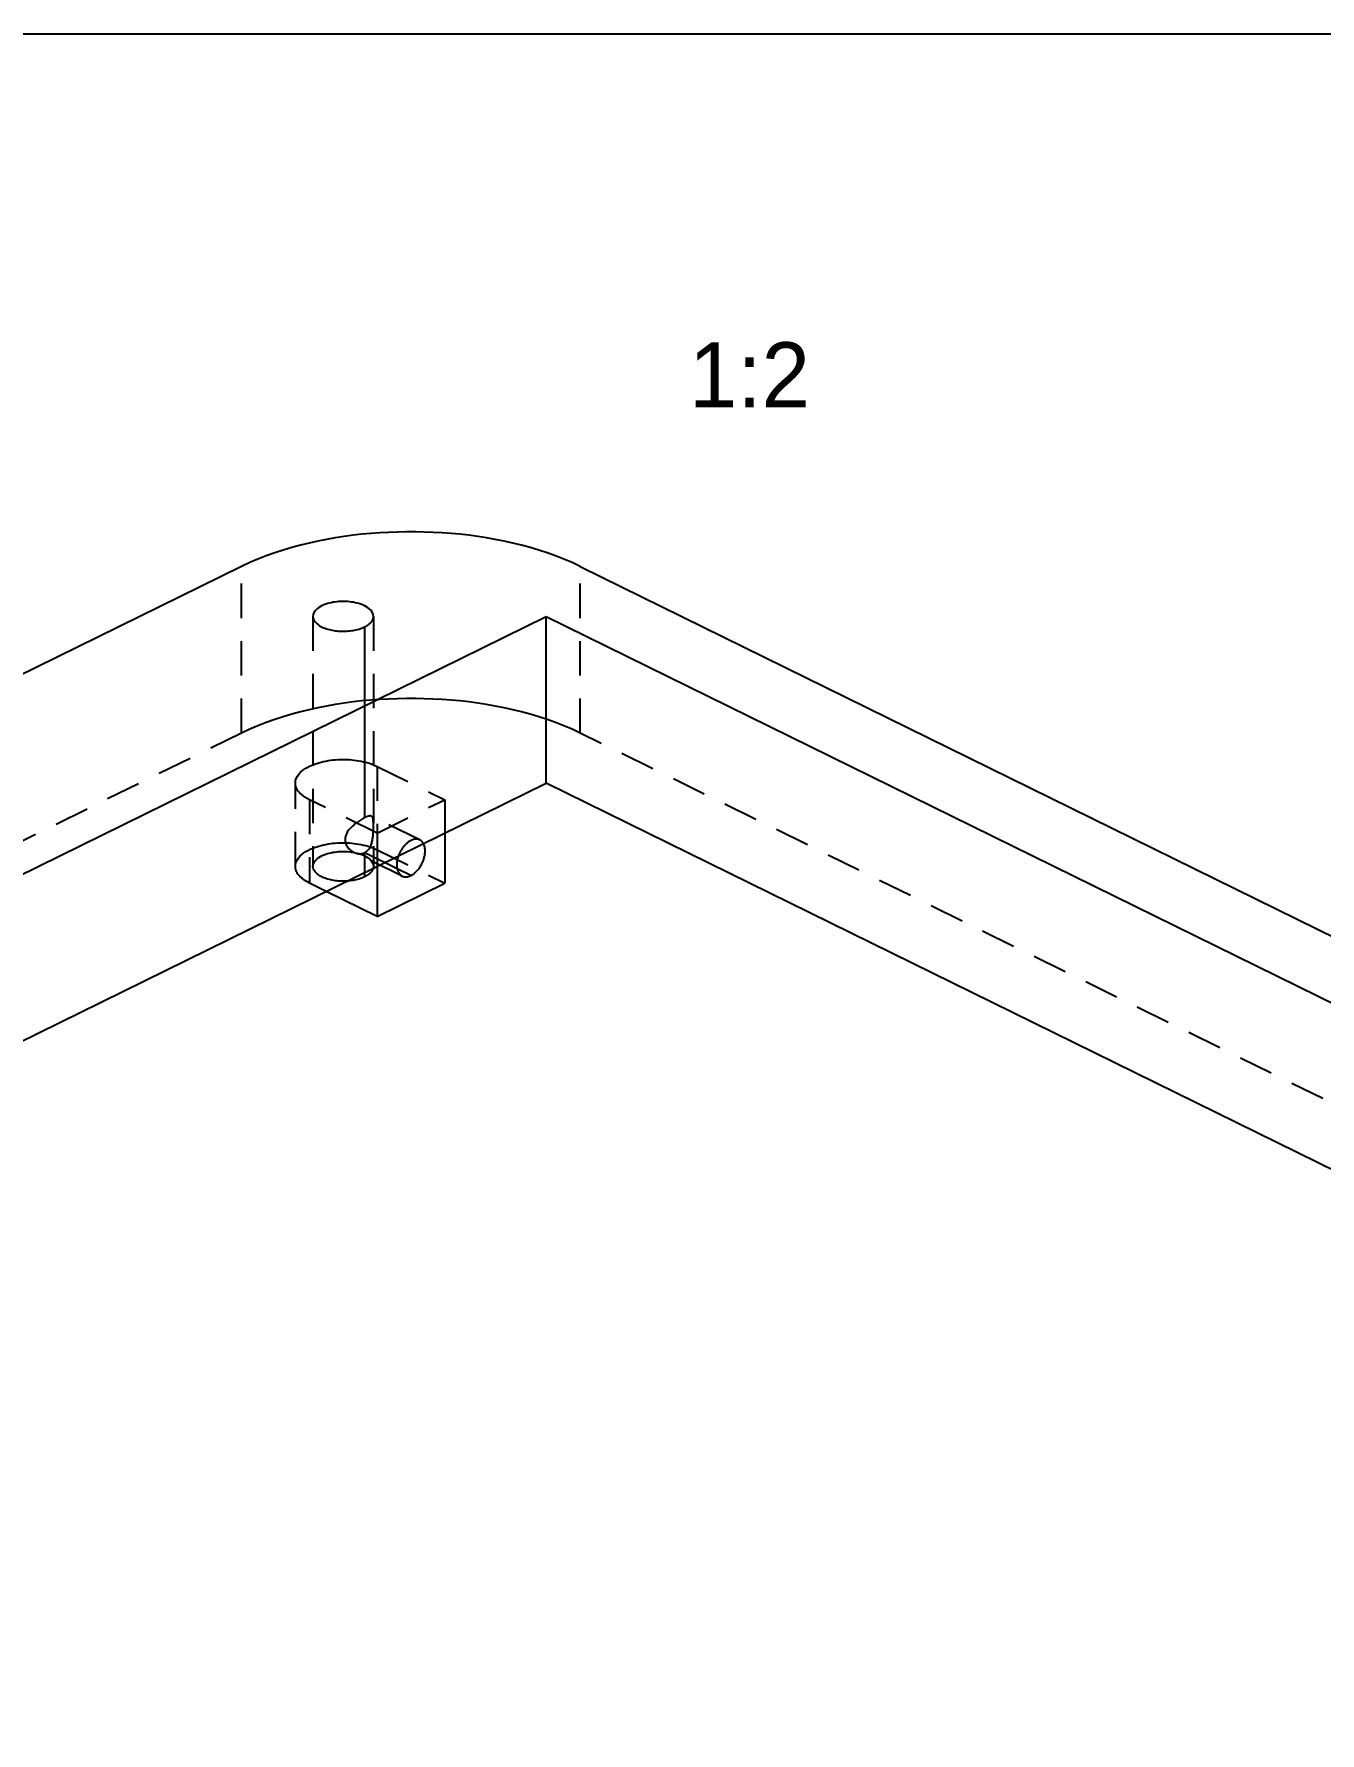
# Model space of a CAD drawing. Extents: x 8 to 586, y 8 to 412.
# Drawn here: x 443.6 to 510.8, y 323.3 to 412 of the extents above; entities that cross this region are included whole.
import ezdxf
from ezdxf.enums import TextEntityAlignment as Align

# ---------------------------------------------------------------- set-up
doc = ezdxf.new("R2010")
doc.units = 0
doc.linetypes.add('DASHED', pattern=[3, 1.8, -1.2])
for name, color, linetype in [('FRAME', 250, 'CONTINUOUS'), ('HIDDEN', 8, 'DASHED'), ('LABEL', 7, 'CONTINUOUS'), ('VISIBLE', 7, 'CONTINUOUS')]:
    doc.layers.add(name, color=color, linetype=linetype)

msp = doc.modelspace()

# ---------------------------------------------------------------- linework, layer by layer
at = {"layer": 'FRAME'}
msp.add_line((8, 412), (586, 412), dxfattribs=at)
at = {"layer": 'HIDDEN'}
for p, q in [((454.4835, 375.4946), (454.4835, 384.1984)), ((472.1612, 375.4946), (472.1612, 384.1984)), ((458.2068, 381.5873), (458.2068, 368.5314)), ((461.3668, 381.5873), (461.3668, 368.5314)), ((460.904, 381.0372), (460.904, 380.7817)), ((460.904, 380.7817), (460.904, 380.5261)), ((460.904, 380.5261), (460.904, 380.2706)), ((460.904, 380.2706), (460.904, 380.015)), ((460.904, 380.015), (460.904, 379.7595)), ((460.904, 379.7595), (460.904, 379.504)), ((460.904, 379.504), (460.904, 379.2484)), ((460.904, 379.2484), (460.904, 378.9929)), ((460.904, 378.9929), (460.904, 378.7374)), ((460.904, 378.7374), (460.904, 378.4818)), ((460.904, 378.4818), (460.904, 378.2263)), ((460.904, 378.2263), (460.904, 377.9707)), ((460.2981, 377.1143), (459.8357, 377.0529)), ((460.7615, 377.1667), (460.2981, 377.1143)), ((461.2259, 377.21), (460.7615, 377.1667)), ((460.904, 377.9707), (460.904, 377.7152)), ((460.904, 377.7152), (460.904, 377.4597)), ((460.904, 377.4597), (460.904, 377.2041)), ((460.904, 377.2041), (460.904, 376.9486)), ((461.691, 377.2446), (461.2259, 377.21)), ((462.1567, 377.2704), (461.691, 377.2446)), ((462.6228, 377.2875), (462.1567, 377.2704)), ((463.0891, 377.2961), (462.6228, 377.2875)), ((463.5555, 377.2961), (463.0891, 377.2961)), ((464.0219, 377.2875), (463.5555, 377.2961)), ((464.4879, 377.2704), (464.0219, 377.2875)), ((464.9536, 377.2446), (464.4879, 377.2704)), ((465.4188, 377.21), (464.9536, 377.2446)), ((465.8831, 377.1667), (465.4188, 377.21)), ((466.3466, 377.1143), (465.8831, 377.1667)), ((466.809, 377.0529), (466.3466, 377.1143)), ((456.6514, 376.3475), (456.208, 376.2031)), ((457.0986, 376.4801), (456.6514, 376.3475)), ((457.549, 376.6014), (457.0986, 376.4801)), ((458.0021, 376.7119), (457.549, 376.6014)), ((458.4576, 376.812), (458.0021, 376.7119)), ((458.9152, 376.902), (458.4576, 376.812)), ((459.3747, 376.9822), (458.9152, 376.902)), ((459.8357, 377.0529), (459.3747, 376.9822)), ((460.904, 376.9486), (460.904, 376.6931)), ((460.904, 376.6931), (460.904, 376.4375)), ((460.904, 376.4375), (460.904, 376.182)), ((467.27, 376.9822), (466.809, 377.0529)), ((467.7294, 376.902), (467.27, 376.9822)), ((468.1871, 376.812), (467.7294, 376.902)), ((468.6426, 376.7119), (468.1871, 376.812)), ((469.0957, 376.6014), (468.6426, 376.7119)), ((469.5461, 376.4801), (469.0957, 376.6014)), ((469.9932, 376.3475), (469.5461, 376.4801)), ((470.4367, 376.2031), (469.9932, 376.3475)), ((454.4835, 375.4946), (383.7728, 340.679)), ((454.9056, 375.6929), (454.4835, 375.4946)), ((455.3343, 375.8765), (454.9056, 375.6929)), ((455.7687, 376.0464), (455.3343, 375.8765)), ((456.208, 376.2031), (455.7687, 376.0464)), ((460.904, 376.182), (460.904, 375.9264)), ((460.904, 375.9264), (460.904, 375.6709)), ((460.904, 375.6709), (460.904, 375.4154)), ((460.904, 375.4154), (460.904, 375.1598)), ((470.876, 376.0464), (470.4367, 376.2031)), ((471.3103, 375.8765), (470.876, 376.0464)), ((471.7391, 375.6929), (471.3103, 375.8765)), ((472.1612, 375.4946), (471.7391, 375.6929)), ((578.2272, 323.2713), (472.1612, 375.4946)), ((460.904, 375.1598), (460.904, 374.9043)), ((460.904, 374.9043), (460.904, 374.6488)), ((460.904, 374.6488), (460.904, 374.3932)), ((457.6374, 373.512), (457.7358, 373.5872)), ((457.7358, 373.5872), (457.8394, 373.6553)), ((457.8394, 373.6553), (457.947, 373.7168)), ((457.947, 373.7168), (458.0578, 373.7724)), ((458.0578, 373.7724), (458.1711, 373.8227)), ((458.1711, 373.8227), (458.2865, 373.868)), ((458.2865, 373.868), (458.4036, 373.9087)), ((458.4036, 373.9087), (458.522, 373.9452)), ((458.522, 373.9452), (458.6417, 373.9776)), ((458.6417, 373.9776), (458.7623, 374.0062)), ((458.7623, 374.0062), (458.8837, 374.0312)), ((458.8837, 374.0312), (459.0058, 374.0527)), ((459.0058, 374.0527), (459.1284, 374.0709)), ((459.1284, 374.0709), (459.2515, 374.0858)), ((459.2515, 374.0858), (459.3749, 374.0975)), ((459.3749, 374.0975), (459.4985, 374.1061)), ((459.4985, 374.1061), (459.6224, 374.1116)), ((459.6224, 374.1116), (459.7463, 374.1141)), ((459.7463, 374.1141), (459.8703, 374.1136)), ((459.8703, 374.1136), (459.9942, 374.1101)), ((459.9942, 374.1101), (460.118, 374.1035)), ((460.118, 374.1035), (460.2416, 374.0938)), ((460.2416, 374.0938), (460.3649, 374.0809)), ((460.3649, 374.0809), (460.4878, 374.0649)), ((460.4878, 374.0649), (460.6102, 374.0456)), ((460.6102, 374.0456), (460.7321, 374.0229)), ((460.7321, 374.0229), (460.8533, 373.9967)), ((460.8533, 373.9967), (460.9735, 373.9668)), ((460.904, 374.3932), (460.904, 374.1377)), ((460.904, 374.1377), (460.904, 373.8821)), ((460.904, 373.8821), (460.904, 373.6266)), ((460.904, 373.6266), (460.904, 373.3711)), ((460.9735, 373.9668), (461.0928, 373.933)), ((461.0928, 373.933), (461.2108, 373.8951)), ((461.2108, 373.8951), (461.3274, 373.8528)), ((461.3274, 373.8528), (461.4421, 373.8058)), ((461.4421, 373.8058), (461.5546, 373.7538)), ((461.5546, 373.7538), (465.0901, 372.013)), ((461.5546, 373.7538), (461.5546, 369.4018)), ((457.2868, 372.8834), (457.2993, 373.0065)), ((457.2876, 372.8527), (457.2868, 372.8834)), ((457.2868, 368.5314), (457.2868, 372.8834)), ((457.2899, 372.8221), (457.2876, 372.8527)), ((457.2937, 372.7917), (457.2899, 372.8221)), ((457.2991, 372.7615), (457.2937, 372.7917)), ((457.3059, 372.7316), (457.2991, 372.7615)), ((457.2993, 373.0065), (457.3354, 373.1249)), ((457.3141, 372.702), (457.3059, 372.7316)), ((457.3236, 372.6728), (457.3141, 372.702)), ((457.3345, 372.6441), (457.3236, 372.6728)), ((457.3354, 373.1249), (457.3912, 373.2355)), ((457.3912, 373.2355), (457.4625, 373.3368)), ((457.4625, 373.3368), (457.5455, 373.4287)), ((457.5455, 373.4287), (457.6374, 373.512)), ((460.904, 373.3711), (460.904, 373.1155)), ((460.904, 373.1155), (460.904, 372.86)), ((460.904, 372.86), (460.904, 372.6045)), ((457.3465, 372.6159), (457.3345, 372.6441)), ((457.3597, 372.5882), (457.3465, 372.6159)), ((457.374, 372.5611), (457.3597, 372.5882)), ((457.3893, 372.5345), (457.374, 372.5611)), ((457.4056, 372.5085), (457.3893, 372.5345)), ((457.4227, 372.483), (457.4056, 372.5085)), ((457.4407, 372.4582), (457.4227, 372.483)), ((457.4595, 372.4339), (457.4407, 372.4582)), ((457.4789, 372.4102), (457.4595, 372.4339)), ((457.4991, 372.387), (457.4789, 372.4102)), ((457.5198, 372.3644), (457.4991, 372.387)), ((457.5412, 372.3424), (457.5198, 372.3644)), ((457.5631, 372.3209), (457.5412, 372.3424)), ((457.5855, 372.2999), (457.5631, 372.3209)), ((457.6084, 372.2795), (457.5855, 372.2999)), ((457.6317, 372.2595), (457.6084, 372.2795)), ((457.6554, 372.2401), (457.6317, 372.2595)), ((457.6795, 372.2211), (457.6554, 372.2401)), ((457.704, 372.2026), (457.6795, 372.2211)), ((457.7288, 372.1845), (457.704, 372.2026)), ((457.7539, 372.1669), (457.7288, 372.1845)), ((457.7793, 372.1498), (457.7539, 372.1669)), ((457.805, 372.133), (457.7793, 372.1498)), ((457.831, 372.1167), (457.805, 372.133)), ((457.8572, 372.1007), (457.831, 372.1167)), ((457.8837, 372.0852), (457.8572, 372.1007)), ((457.9104, 372.07), (457.8837, 372.0852)), ((457.9372, 372.0552), (457.9104, 372.07)), ((457.9643, 372.0408), (457.9372, 372.0552)), ((457.9916, 372.0267), (457.9643, 372.0408)), ((458.019, 372.013), (457.9916, 372.0267)), ((461.5546, 370.2722), (458.019, 372.013)), ((458.019, 372.013), (458.019, 367.6611)), ((460.904, 372.6045), (460.904, 372.3489)), ((460.904, 372.3489), (460.904, 372.0934)), ((460.904, 372.0934), (460.904, 371.8379)), ((460.904, 371.8379), (460.904, 371.5823)), ((461.5546, 370.2722), (465.0901, 372.013)), ((465.0901, 372.013), (465.0901, 370.2722)), ((460.6327, 370.9134), (460.5807, 370.8782)), ((460.6855, 370.9475), (460.6327, 370.9134)), ((460.7389, 370.9805), (460.6855, 370.9475)), ((460.7931, 371.0123), (460.7389, 370.9805)), ((460.8481, 371.0426), (460.7931, 371.0123)), ((460.904, 371.0712), (460.8481, 371.0426)), ((460.904, 371.5823), (460.904, 371.3268)), ((460.904, 371.3268), (460.904, 371.0712)), ((460.9128, 371.0755), (460.904, 371.0712)), ((460.9216, 371.0798), (460.9128, 371.0755)), ((460.9305, 371.084), (460.9216, 371.0798)), ((460.9393, 371.0881), (460.9305, 371.084)), ((460.9482, 371.0922), (460.9393, 371.0881)), ((460.9571, 371.0962), (460.9482, 371.0922)), ((460.9661, 371.1002), (460.9571, 371.0962)), ((460.975, 371.1041), (460.9661, 371.1002)), ((460.984, 371.1079), (460.975, 371.1041)), ((460.9931, 371.1117), (460.984, 371.1079)), ((461.0021, 371.1154), (460.9931, 371.1117)), ((461.0112, 371.119), (461.0021, 371.1154)), ((461.0203, 371.1226), (461.0112, 371.119)), ((461.0295, 371.126), (461.0203, 371.1226)), ((461.0387, 371.1294), (461.0295, 371.126)), ((461.0479, 371.1326), (461.0387, 371.1294)), ((461.0572, 371.1358), (461.0479, 371.1326)), ((461.0665, 371.1388), (461.0572, 371.1358)), ((461.0758, 371.1418), (461.0665, 371.1388)), ((461.0852, 371.1446), (461.0758, 371.1418)), ((461.0946, 371.1473), (461.0852, 371.1446)), ((461.104, 371.1498), (461.0946, 371.1473)), ((461.1135, 371.1521), (461.104, 371.1498)), ((461.123, 371.1543), (461.1135, 371.1521)), ((461.1326, 371.1563), (461.123, 371.1543)), ((461.1422, 371.1581), (461.1326, 371.1563)), ((461.1519, 371.1597), (461.1422, 371.1581)), ((461.1616, 371.1611), (461.1519, 371.1597)), ((461.1713, 371.1621), (461.1616, 371.1611)), ((461.1811, 371.1629), (461.1713, 371.1621)), ((461.1908, 371.1633), (461.1811, 371.1629)), ((461.2006, 371.1633), (461.1908, 371.1633)), ((461.2104, 371.1629), (461.2006, 371.1633)), ((461.2201, 371.1621), (461.2104, 371.1629)), ((461.2298, 371.1607), (461.2201, 371.1621)), ((461.2394, 371.1588), (461.2298, 371.1607)), ((461.2488, 371.1562), (461.2394, 371.1588)), ((461.2581, 371.1529), (461.2488, 371.1562)), ((461.267, 371.149), (461.2581, 371.1529)), ((461.3078, 371.1153), (461.267, 371.149)), ((463.7861, 369.9087), (461.267, 371.149)), ((461.3327, 371.0683), (461.3078, 371.1153)), ((461.3465, 371.0168), (461.3327, 371.0683)), ((461.3542, 370.964), (461.3465, 371.0168)), ((461.3587, 370.9108), (461.3542, 370.964)), ((461.3613, 370.8575), (461.3587, 370.9108)), ((459.8861, 370.0219), (459.8799, 369.9594)), ((459.8986, 370.0834), (459.8861, 370.0219)), ((459.9168, 370.1435), (459.8986, 370.0834)), ((459.94, 370.2018), (459.9168, 370.1435)), ((459.9677, 370.2582), (459.94, 370.2018)), ((459.9991, 370.3126), (459.9677, 370.2582)), ((460.0337, 370.365), (459.9991, 370.3126)), ((460.0709, 370.4156), (460.0337, 370.365)), ((460.1104, 370.4644), (460.0709, 370.4156)), ((460.1519, 370.5116), (460.1104, 370.4644)), ((460.195, 370.5573), (460.1519, 370.5116)), ((460.2396, 370.6015), (460.195, 370.5573)), ((460.2854, 370.6445), (460.2396, 370.6015)), ((460.3324, 370.6862), (460.2854, 370.6445)), ((460.3803, 370.7268), (460.3324, 370.6862)), ((460.4292, 370.7662), (460.3803, 370.7268)), ((460.4789, 370.8046), (460.4292, 370.7662)), ((460.5295, 370.8419), (460.4789, 370.8046)), ((460.5807, 370.8782), (460.5295, 370.8419)), ((461.3216, 369.9521), (461.3299, 370.0048)), ((461.3299, 370.0048), (461.3369, 370.0577)), ((461.3369, 370.0577), (461.3428, 370.1108)), ((461.3428, 370.1108), (461.3477, 370.1639)), ((461.3477, 370.1639), (461.3518, 370.2172)), ((461.3518, 370.2172), (461.3551, 370.2704)), ((461.3551, 370.2704), (461.3578, 370.3238)), ((461.3578, 370.3238), (461.3598, 370.3771)), ((461.3598, 370.3771), (461.3614, 370.4305)), ((461.3628, 370.8041), (461.3613, 370.8575)), ((461.3614, 370.4305), (461.3626, 370.4838)), ((461.3626, 370.4838), (461.3634, 370.5372)), ((461.3637, 370.7507), (461.3628, 370.8041)), ((461.3634, 370.5372), (461.3639, 370.5906)), ((461.364, 370.6974), (461.3637, 370.7507)), ((461.3639, 370.5906), (461.3641, 370.644)), ((461.3641, 370.644), (461.364, 370.6974)), ((461.5546, 370.2722), (461.5546, 368.5314)), ((457.5455, 369.0768), (457.6374, 369.16)), ((457.6374, 369.16), (457.7358, 369.2353)), ((457.7358, 369.2353), (457.8394, 369.3033)), ((457.8394, 369.3033), (457.947, 369.3649)), ((457.947, 369.3649), (458.0578, 369.4205)), ((458.0578, 369.4205), (458.1711, 369.4708)), ((458.1711, 369.4708), (458.2865, 369.5161)), ((458.2865, 369.5161), (458.4036, 369.5568)), ((458.4036, 369.5568), (458.522, 369.5932)), ((458.522, 369.5932), (458.6417, 369.6256)), ((458.6417, 369.6256), (458.7623, 369.6543)), ((458.6926, 369.0927), (458.7822, 369.1319)), ((458.7623, 369.6543), (458.8837, 369.6792)), ((458.7822, 369.1319), (458.8736, 369.1663)), ((458.8736, 369.1663), (458.9666, 369.1964)), ((458.8837, 369.6792), (459.0058, 369.7008)), ((458.9666, 369.1964), (459.0608, 369.2224)), ((459.0058, 369.7008), (459.1284, 369.7189)), ((459.0608, 369.2224), (459.156, 369.2447)), ((459.1284, 369.7189), (459.2515, 369.7338)), ((459.156, 369.2447), (459.2519, 369.2634)), ((459.2515, 369.7338), (459.3749, 369.7455)), ((459.2519, 369.2634), (459.3484, 369.2788)), ((459.3484, 369.2788), (459.4454, 369.291)), ((459.3749, 369.7455), (459.4985, 369.7542)), ((459.4454, 369.291), (459.5427, 369.3)), ((459.4985, 369.7542), (459.6224, 369.7597)), ((459.5427, 369.3), (459.6402, 369.306)), ((459.6224, 369.7597), (459.7463, 369.7622)), ((459.6402, 369.306), (459.7379, 369.309)), ((459.7379, 369.309), (459.8357, 369.309)), ((459.7463, 369.7622), (459.8703, 369.7617)), ((459.8357, 369.309), (459.9334, 369.306)), ((459.8703, 369.7617), (459.9942, 369.7581)), ((459.8799, 369.9594), (459.8802, 369.8966)), ((459.8802, 369.8966), (459.887, 369.8342)), ((459.887, 369.8342), (459.9003, 369.7728)), ((459.9003, 369.7728), (459.9196, 369.7131)), ((459.9196, 369.7131), (459.9444, 369.6554)), ((459.9334, 369.306), (460.0309, 369.3)), ((459.9444, 369.6554), (459.974, 369.6)), ((459.974, 369.6), (460.0082, 369.5473)), ((459.9942, 369.7581), (460.118, 369.7515)), ((460.0082, 369.5473), (460.0462, 369.4974)), ((460.0309, 369.3), (460.1282, 369.291)), ((460.0462, 369.4974), (460.0879, 369.4504)), ((460.0879, 369.4504), (460.1328, 369.4064)), ((460.118, 369.7515), (460.2416, 369.7418)), ((460.1282, 369.291), (460.2252, 369.2788)), ((460.1328, 369.4064), (460.1806, 369.3657)), ((460.1806, 369.3657), (460.2311, 369.3284)), ((460.2252, 369.2788), (460.3217, 369.2634)), ((460.2311, 369.3284), (460.2841, 369.2948)), ((460.2416, 369.7418), (460.3649, 369.729)), ((460.2841, 369.2948), (460.3394, 369.265)), ((460.3217, 369.2634), (460.4176, 369.2447)), ((460.3394, 369.265), (460.3529, 369.2585)), ((462.8585, 368.0246), (460.3394, 369.265)), ((460.3529, 369.2585), (460.3666, 369.2522)), ((460.3649, 369.729), (460.4878, 369.713)), ((460.3666, 369.2522), (460.3803, 369.2462)), ((460.3803, 369.2462), (460.3942, 369.2404)), ((460.3942, 369.2404), (460.4082, 369.2349)), ((460.4082, 369.2349), (460.4222, 369.2297)), ((460.4176, 369.2447), (460.5128, 369.2224)), ((460.4222, 369.2297), (460.4364, 369.2247)), ((460.4364, 369.2247), (460.4507, 369.22)), ((460.4507, 369.22), (460.465, 369.2156)), ((460.465, 369.2156), (460.4794, 369.2115)), ((460.4794, 369.2115), (460.494, 369.2077)), ((460.4878, 369.713), (460.6102, 369.6937)), ((460.494, 369.2077), (460.5086, 369.2041)), ((460.5086, 369.2041), (460.5232, 369.2009)), ((460.5128, 369.2224), (460.607, 369.1964)), ((460.5232, 369.2009), (460.538, 369.198)), ((460.538, 369.198), (460.5528, 369.1954)), ((460.5528, 369.1954), (460.5676, 369.1932)), ((460.5676, 369.1932), (460.5825, 369.1913)), ((460.5825, 369.1913), (460.5974, 369.1897)), ((460.5974, 369.1897), (460.6124, 369.1885)), ((460.607, 369.1964), (460.7, 369.1663)), ((460.6102, 369.6937), (460.7321, 369.671)), ((460.6124, 369.1885), (460.6274, 369.1876)), ((460.6274, 369.1876), (460.6424, 369.187)), ((460.6424, 369.187), (460.6574, 369.1869)), ((460.6574, 369.1869), (460.6724, 369.1871)), ((460.6724, 369.1871), (460.6874, 369.1877)), ((460.6874, 369.1877), (460.7024, 369.1887)), ((460.7, 369.1663), (460.7914, 369.1319)), ((460.7024, 369.1887), (460.7173, 369.19)), ((460.7173, 369.19), (460.7323, 369.1918)), ((460.7321, 369.671), (460.8533, 369.6447)), ((460.7323, 369.1918), (460.7471, 369.1939)), ((460.7471, 369.1939), (460.7619, 369.1964)), ((460.7619, 369.1964), (460.7766, 369.1993)), ((460.7766, 369.1993), (460.7913, 369.2027)), ((460.7913, 369.2027), (460.8058, 369.2064)), ((460.7914, 369.1319), (460.8809, 369.0927)), ((460.8058, 369.2064), (460.8203, 369.2105)), ((460.8203, 369.2105), (460.8346, 369.215)), ((460.8346, 369.215), (460.8488, 369.2199)), ((460.8488, 369.2199), (460.8628, 369.2252)), ((460.8533, 369.6447), (460.9735, 369.6148)), ((460.8628, 369.2252), (460.8767, 369.2309)), ((460.8767, 369.2309), (460.8905, 369.237)), ((460.8905, 369.237), (460.904, 369.2434)), ((460.904, 369.2434), (460.9507, 369.2693)), ((460.904, 369.2434), (460.904, 369.2111)), ((462.598, 368.4094), (460.904, 369.2434)), ((460.904, 369.2111), (460.904, 369.1787)), ((460.904, 369.1787), (460.904, 369.1463)), ((460.904, 369.1463), (460.904, 369.114)), ((460.904, 369.114), (460.904, 369.0816)), ((460.9507, 369.2693), (460.9947, 369.2995)), ((460.9735, 369.6148), (461.0928, 369.581)), ((460.9947, 369.2995), (461.0358, 369.3336)), ((461.0358, 369.3336), (461.0737, 369.3711)), ((461.0737, 369.3711), (461.1086, 369.4115)), ((461.0928, 369.581), (461.2108, 369.5432)), ((461.1086, 369.4115), (461.1403, 369.4544)), ((461.1403, 369.4544), (461.1691, 369.4993)), ((461.1691, 369.4993), (461.195, 369.546)), ((461.195, 369.546), (461.2183, 369.594)), ((461.2108, 369.5432), (461.3274, 369.5009)), ((461.2183, 369.594), (461.2391, 369.6432)), ((461.2391, 369.6432), (461.2576, 369.6933)), ((461.2576, 369.6933), (461.274, 369.7441)), ((461.274, 369.7441), (461.2884, 369.7955)), ((461.2884, 369.7955), (461.301, 369.8473)), ((461.301, 369.8473), (461.3121, 369.8996)), ((461.3121, 369.8996), (461.3216, 369.9521)), ((461.3274, 369.5009), (461.4421, 369.4539)), ((461.4421, 369.4539), (461.5546, 369.4018)), ((461.5546, 369.4018), (465.0901, 367.6611)), ((462.6833, 369.1173), (462.6695, 369.0804)), ((462.698, 369.1539), (462.6833, 369.1173)), ((462.7136, 369.1901), (462.698, 369.1539)), ((462.73, 369.226), (462.7136, 369.1901)), ((462.7472, 369.2614), (462.73, 369.226)), ((462.7652, 369.2965), (462.7472, 369.2614)), ((462.7841, 369.3311), (462.7652, 369.2965)), ((462.8037, 369.3653), (462.7841, 369.3311)), ((462.8242, 369.3991), (462.8037, 369.3653)), ((462.8454, 369.4323), (462.8242, 369.3991)), ((462.8675, 369.465), (462.8454, 369.4323)), ((462.8903, 369.4971), (462.8675, 369.465)), ((462.9139, 369.5287), (462.8903, 369.4971)), ((462.9383, 369.5597), (462.9139, 369.5287)), ((462.9635, 369.59), (462.9383, 369.5597)), ((462.9895, 369.6197), (462.9635, 369.59)), ((463.0163, 369.6486), (462.9895, 369.6197)), ((463.0439, 369.6768), (463.0163, 369.6486)), ((463.0723, 369.7041), (463.0439, 369.6768)), ((463.1016, 369.7305), (463.0723, 369.7041)), ((463.1316, 369.756), (463.1016, 369.7305)), ((463.1626, 369.7805), (463.1316, 369.756)), ((463.1943, 369.8038), (463.1626, 369.7805)), ((463.2269, 369.826), (463.1943, 369.8038)), ((463.2604, 369.8469), (463.2269, 369.826)), ((463.2947, 369.8663), (463.2604, 369.8469)), ((463.3298, 369.8842), (463.2947, 369.8663)), ((463.3658, 369.9004), (463.3298, 369.8842)), ((463.4025, 369.9147), (463.3658, 369.9004)), ((463.44, 369.9269), (463.4025, 369.9147)), ((463.4782, 369.9369), (463.44, 369.9269)), ((463.5169, 369.9444), (463.4782, 369.9369)), ((463.556, 369.9492), (463.5169, 369.9444)), ((463.5954, 369.9509), (463.556, 369.9492)), ((463.6348, 369.9495), (463.5954, 369.9509)), ((463.6739, 369.9447), (463.6348, 369.9495)), ((463.7124, 369.9363), (463.6739, 369.9447)), ((463.75, 369.9243), (463.7124, 369.9363)), ((463.7861, 369.9087), (463.75, 369.9243)), ((463.7923, 369.9056), (463.7861, 369.9087)), ((463.7984, 369.9023), (463.7923, 369.9056)), ((463.8045, 369.899), (463.7984, 369.9023)), ((463.8104, 369.8956), (463.8045, 369.899)), ((463.8164, 369.8921), (463.8104, 369.8956)), ((463.8222, 369.8885), (463.8164, 369.8921)), ((463.828, 369.8848), (463.8222, 369.8885)), ((463.8338, 369.881), (463.828, 369.8848)), ((463.8395, 369.877), (463.8338, 369.881)), ((463.8451, 369.873), (463.8395, 369.877)), ((463.8506, 369.8689), (463.8451, 369.873)), ((463.8561, 369.8647), (463.8506, 369.8689)), ((463.8615, 369.8604), (463.8561, 369.8647)), ((463.8668, 369.8561), (463.8615, 369.8604)), ((463.8721, 369.8516), (463.8668, 369.8561)), ((463.8772, 369.847), (463.8721, 369.8516)), ((463.8823, 369.8424), (463.8772, 369.847)), ((463.8874, 369.8377), (463.8823, 369.8424)), ((463.8923, 369.8329), (463.8874, 369.8377)), ((463.8972, 369.828), (463.8923, 369.8329)), ((463.902, 369.8231), (463.8972, 369.828)), ((463.9067, 369.8181), (463.902, 369.8231)), ((463.9114, 369.813), (463.9067, 369.8181)), ((463.916, 369.8078), (463.9114, 369.813)), ((463.9205, 369.8026), (463.916, 369.8078)), ((463.9249, 369.7973), (463.9205, 369.8026)), ((463.9292, 369.7919), (463.9249, 369.7973)), ((463.9335, 369.7865), (463.9292, 369.7919)), ((463.9376, 369.781), (463.9335, 369.7865)), ((463.9418, 369.7755), (463.9376, 369.781)), ((463.9458, 369.7699), (463.9418, 369.7755)), ((463.9497, 369.7643), (463.9458, 369.7699)), ((463.9536, 369.7585), (463.9497, 369.7643)), ((463.9574, 369.7528), (463.9536, 369.7585)), ((463.9611, 369.747), (463.9574, 369.7528)), ((463.9647, 369.7411), (463.9611, 369.747)), ((463.9683, 369.7352), (463.9647, 369.7411)), ((463.9718, 369.7293), (463.9683, 369.7352)), ((463.9752, 369.7233), (463.9718, 369.7293)), ((457.2868, 368.5314), (457.2993, 368.6546)), ((457.2876, 368.5008), (457.2868, 368.5314)), ((457.2899, 368.4702), (457.2876, 368.5008)), ((457.2937, 368.4397), (457.2899, 368.4702)), ((457.2991, 368.4095), (457.2937, 368.4397)), ((457.3059, 368.3796), (457.2991, 368.4095)), ((457.2993, 368.6546), (457.3354, 368.773)), ((457.3141, 368.3501), (457.3059, 368.3796)), ((457.3236, 368.3209), (457.3141, 368.3501)), ((457.3345, 368.2922), (457.3236, 368.3209)), ((457.3465, 368.264), (457.3345, 368.2922)), ((457.3354, 368.773), (457.3912, 368.8835)), ((457.3597, 368.2363), (457.3465, 368.264)), ((457.374, 368.2091), (457.3597, 368.2363)), ((457.3912, 368.8835), (457.4625, 368.9848)), ((457.4625, 368.9848), (457.5455, 369.0768)), ((458.2068, 368.5314), (458.2191, 368.6282)), ((458.2147, 368.4536), (458.2068, 368.5314)), ((458.2375, 368.3788), (458.2147, 368.4536)), ((458.2191, 368.6282), (458.2536, 368.7194)), ((458.2728, 368.3089), (458.2375, 368.3788)), ((458.2536, 368.7194), (458.3055, 368.8021)), ((458.3179, 368.2449), (458.2728, 368.3089)), ((458.3055, 368.8021), (458.3698, 368.8756)), ((458.3703, 368.1868), (458.3179, 368.2449)), ((458.3698, 368.8756), (458.4428, 368.9405)), ((458.4428, 368.9405), (458.522, 368.9977)), ((458.522, 368.9977), (458.6057, 369.0482)), ((458.6057, 369.0482), (458.6926, 369.0927)), ((460.8809, 369.0927), (460.9679, 369.0482)), ((460.904, 369.0816), (460.904, 369.0493)), ((460.904, 369.0493), (460.904, 369.0169)), ((460.904, 369.0169), (460.904, 368.9845)), ((460.904, 368.9845), (460.904, 368.9522)), ((460.904, 368.9522), (460.904, 368.9198)), ((460.904, 368.9198), (460.904, 368.8875)), ((460.904, 368.8875), (460.904, 368.8551)), ((460.904, 368.8551), (460.904, 368.8227)), ((460.904, 368.8227), (460.904, 368.7904)), ((460.904, 368.7904), (460.904, 368.758)), ((460.904, 368.758), (460.904, 368.7257)), ((460.904, 368.7257), (460.904, 368.6933)), ((460.904, 368.6933), (460.904, 368.6609)), ((460.904, 368.6609), (460.904, 368.6286)), ((460.904, 368.6286), (460.904, 368.5962)), ((460.904, 368.5962), (460.904, 368.5639)), ((460.904, 368.5639), (460.904, 368.5315)), ((460.904, 368.5315), (460.904, 368.4991)), ((460.904, 368.4991), (460.904, 368.4668)), ((460.904, 368.4668), (460.904, 368.4344)), ((460.904, 368.4344), (460.904, 368.4021)), ((460.904, 368.4021), (460.904, 368.3697)), ((460.904, 368.3697), (460.904, 368.3373)), ((460.904, 368.3373), (460.904, 368.305)), ((460.904, 368.305), (460.904, 368.2726)), ((460.904, 368.2726), (460.904, 368.2402)), ((460.904, 368.2402), (460.904, 368.2079)), ((460.9679, 369.0482), (461.0516, 368.9977)), ((461.0516, 368.9977), (461.1308, 368.9405)), ((461.1308, 368.9405), (461.2038, 368.8756)), ((461.2038, 368.8756), (461.2681, 368.8021)), ((461.2454, 368.2324), (461.2326, 368.2177)), ((461.2577, 368.2474), (461.2454, 368.2324)), ((461.2695, 368.2627), (461.2577, 368.2474)), ((461.2681, 368.8021), (461.32, 368.7194)), ((461.2809, 368.2784), (461.2695, 368.2627)), ((461.2917, 368.2945), (461.2809, 368.2784)), ((461.302, 368.3109), (461.2917, 368.2945)), ((461.3117, 368.3277), (461.302, 368.3109)), ((461.3207, 368.3449), (461.3117, 368.3277)), ((461.32, 368.7194), (461.3545, 368.6282)), ((461.329, 368.3624), (461.3207, 368.3449)), ((461.3367, 368.3802), (461.329, 368.3624)), ((461.3435, 368.3984), (461.3367, 368.3802)), ((461.3495, 368.4168), (461.3435, 368.3984)), ((461.3547, 368.4355), (461.3495, 368.4168)), ((461.3545, 368.6282), (461.3668, 368.5314)), ((461.359, 368.4544), (461.3547, 368.4355)), ((461.3624, 368.4735), (461.359, 368.4544)), ((461.3648, 368.4927), (461.3624, 368.4735)), ((461.3663, 368.5121), (461.3648, 368.4927)), ((461.3668, 368.5314), (461.3663, 368.5121)), ((457.3893, 368.1825), (457.374, 368.2091)), ((457.4056, 368.1565), (457.3893, 368.1825)), ((457.4227, 368.1311), (457.4056, 368.1565)), ((457.4407, 368.1062), (457.4227, 368.1311)), ((457.4595, 368.0819), (457.4407, 368.1062)), ((457.4789, 368.0582), (457.4595, 368.0819)), ((457.4991, 368.0351), (457.4789, 368.0582)), ((457.5198, 368.0125), (457.4991, 368.0351)), ((457.5412, 367.9905), (457.5198, 368.0125)), ((457.5631, 367.969), (457.5412, 367.9905)), ((457.5855, 367.948), (457.5631, 367.969)), ((457.6084, 367.9275), (457.5855, 367.948)), ((457.6317, 367.9076), (457.6084, 367.9275)), ((457.6554, 367.8881), (457.6317, 367.9076)), ((457.6795, 367.8692), (457.6554, 367.8881)), ((457.704, 367.8507), (457.6795, 367.8692)), ((457.7288, 367.8326), (457.704, 367.8507)), ((457.7539, 367.815), (457.7288, 367.8326)), ((457.7793, 367.7978), (457.7539, 367.815)), ((457.805, 367.7811), (457.7793, 367.7978)), ((457.831, 367.7647), (457.805, 367.7811)), ((457.8572, 367.7488), (457.831, 367.7647)), ((457.8837, 367.7332), (457.8572, 367.7488)), ((457.9104, 367.7181), (457.8837, 367.7332)), ((457.9372, 367.7033), (457.9104, 367.7181)), ((457.9643, 367.6889), (457.9372, 367.7033)), ((457.9916, 367.6748), (457.9643, 367.6889)), ((458.019, 367.6611), (457.9916, 367.6748)), ((458.9029, 367.2259), (458.019, 367.6611)), ((458.4283, 368.1342), (458.3703, 368.1868)), ((458.4906, 368.0866), (458.4283, 368.1342)), ((458.5561, 368.0436), (458.4906, 368.0866)), ((458.6241, 368.0047), (458.5561, 368.0436)), ((458.6941, 367.9696), (458.6241, 368.0047)), ((458.7657, 367.9378), (458.6941, 367.9696)), ((458.8386, 367.9092), (458.7657, 367.9378)), ((458.9126, 367.8834), (458.8386, 367.9092)), ((458.9875, 367.8604), (458.9126, 367.8834)), ((459.0631, 367.8399), (458.9875, 367.8604)), ((459.1393, 367.8218), (459.0631, 367.8399)), ((459.216, 367.806), (459.1393, 367.8218)), ((459.2932, 367.7924), (459.216, 367.806)), ((459.3707, 367.781), (459.2932, 367.7924)), ((459.4485, 367.7716), (459.3707, 367.781)), ((459.5265, 367.7641), (459.4485, 367.7716)), ((459.6046, 367.7587), (459.5265, 367.7641)), ((459.6829, 367.7552), (459.6046, 367.7587)), ((459.7612, 367.7536), (459.6829, 367.7552)), ((459.8396, 367.7539), (459.7612, 367.7536)), ((459.9179, 367.7562), (459.8396, 367.7539)), ((459.9961, 367.7604), (459.9179, 367.7562)), ((460.0742, 367.7665), (459.9961, 367.7604)), ((460.1521, 367.7746), (460.0742, 367.7665)), ((460.2298, 367.7847), (460.1521, 367.7746)), ((460.3072, 367.7969), (460.2298, 367.7847)), ((460.3842, 367.8113), (460.3072, 367.7969)), ((460.4608, 367.8278), (460.3842, 367.8113)), ((460.5368, 367.8467), (460.4608, 367.8278)), ((460.6122, 367.8681), (460.5368, 367.8467)), ((460.6868, 367.8921), (460.6122, 367.8681)), ((460.7604, 367.9188), (460.6868, 367.8921)), ((460.8329, 367.9485), (460.7604, 367.9188)), ((460.904, 367.9814), (460.8329, 367.9485)), ((460.904, 368.2079), (460.904, 368.1755)), ((460.904, 368.1755), (460.904, 368.1432)), ((460.904, 368.1432), (460.904, 368.1108)), ((460.904, 368.1108), (460.904, 368.0784)), ((460.904, 368.0784), (460.904, 368.0461)), ((460.904, 368.0461), (460.904, 368.0137)), ((460.904, 368.0137), (460.904, 367.9814)), ((460.9214, 367.99), (460.904, 367.9814)), ((460.9386, 367.9989), (460.9214, 367.99)), ((460.9557, 368.008), (460.9386, 367.9989)), ((460.9727, 368.0174), (460.9557, 368.008)), ((460.9896, 368.027), (460.9727, 368.0174)), ((461.0063, 368.0368), (460.9896, 368.027)), ((461.0228, 368.0469), (461.0063, 368.0368)), ((461.0393, 368.0572), (461.0228, 368.0469)), ((461.0555, 368.0678), (461.0393, 368.0572)), ((461.0716, 368.0786), (461.0555, 368.0678)), ((461.0875, 368.0898), (461.0716, 368.0786)), ((461.1031, 368.1012), (461.0875, 368.0898)), ((461.1186, 368.1129), (461.1031, 368.1012)), ((461.1338, 368.1249), (461.1186, 368.1129)), ((461.1488, 368.1372), (461.1338, 368.1249)), ((461.1636, 368.1498), (461.1488, 368.1372)), ((461.178, 368.1627), (461.1636, 368.1498)), ((461.1922, 368.176), (461.178, 368.1627)), ((461.206, 368.1895), (461.1922, 368.176)), ((461.2195, 368.2035), (461.206, 368.1895)), ((461.2326, 368.2177), (461.2195, 368.2035))]:
    msp.add_line(p, q, dxfattribs=at)
at = {"layer": 'VISIBLE'}
for p, q in [((462.1567, 385.9743), (461.691, 385.9484)), ((462.6228, 385.9914), (462.1567, 385.9743)), ((463.0891, 386), (462.6228, 385.9914)), ((463.5555, 386), (463.0891, 386)), ((464.0219, 385.9914), (463.5555, 386)), ((464.4879, 385.9743), (464.0219, 385.9914)), ((464.9536, 385.9484), (464.4879, 385.9743)), ((457.0986, 385.184), (456.6514, 385.0514)), ((457.549, 385.3053), (457.0986, 385.184)), ((458.0021, 385.4158), (457.549, 385.3053)), ((458.4576, 385.5159), (458.0021, 385.4158)), ((458.9152, 385.6059), (458.4576, 385.5159)), ((459.3747, 385.6861), (458.9152, 385.6059)), ((459.8357, 385.7568), (459.3747, 385.6861)), ((460.2981, 385.8182), (459.8357, 385.7568)), ((460.7615, 385.8705), (460.2981, 385.8182)), ((461.2259, 385.9139), (460.7615, 385.8705)), ((461.691, 385.9484), (461.2259, 385.9139)), ((465.4188, 385.9139), (464.9536, 385.9484)), ((465.8831, 385.8705), (465.4188, 385.9139)), ((466.3466, 385.8182), (465.8831, 385.8705)), ((466.809, 385.7568), (466.3466, 385.8182)), ((467.27, 385.6861), (466.809, 385.7568)), ((467.7294, 385.6059), (467.27, 385.6861)), ((468.1871, 385.5159), (467.7294, 385.6059)), ((468.6426, 385.4158), (468.1871, 385.5159)), ((469.0957, 385.3053), (468.6426, 385.4158)), ((469.5461, 385.184), (469.0957, 385.3053)), ((469.9932, 385.0514), (469.5461, 385.184)), ((454.4835, 384.1984), (383.7728, 349.3829)), ((454.9056, 384.3968), (454.4835, 384.1984)), ((455.3343, 384.5804), (454.9056, 384.3968)), ((455.7687, 384.7502), (455.3343, 384.5804)), ((456.208, 384.907), (455.7687, 384.7502)), ((456.6514, 385.0514), (456.208, 384.907)), ((470.4367, 384.907), (469.9932, 385.0514)), ((470.876, 384.7502), (470.4367, 384.907)), ((471.3103, 384.5804), (470.876, 384.7502)), ((471.7391, 384.3968), (471.3103, 384.5804)), ((472.1612, 384.1984), (471.7391, 384.3968)), ((472.1612, 384.1984), (578.2272, 331.9751)), ((395.4401, 344.6828), (470.3934, 381.5873)), ((458.2191, 381.684), (458.2068, 381.5873)), ((458.2068, 381.5873), (458.2147, 381.5095)), ((458.2536, 381.7752), (458.2191, 381.684)), ((458.3055, 381.8579), (458.2536, 381.7752)), ((458.3698, 381.9314), (458.3055, 381.8579)), ((458.4428, 381.9963), (458.3698, 381.9314)), ((458.522, 382.0535), (458.4428, 381.9963)), ((458.6057, 382.104), (458.522, 382.0535)), ((458.6926, 382.1485), (458.6057, 382.104)), ((458.7822, 382.1877), (458.6926, 382.1485)), ((458.8736, 382.2221), (458.7822, 382.1877)), ((458.9666, 382.2522), (458.8736, 382.2221)), ((459.0608, 382.2782), (458.9666, 382.2522)), ((459.156, 382.3005), (459.0608, 382.2782)), ((459.2519, 382.3193), (459.156, 382.3005)), ((459.3484, 382.3347), (459.2519, 382.3193)), ((459.4454, 382.3468), (459.3484, 382.3347)), ((459.5427, 382.3559), (459.4454, 382.3468)), ((459.6402, 382.3619), (459.5427, 382.3559)), ((459.7379, 382.3648), (459.6402, 382.3619)), ((459.8357, 382.3648), (459.7379, 382.3648)), ((459.9334, 382.3619), (459.8357, 382.3648)), ((460.0309, 382.3559), (459.9334, 382.3619)), ((460.1282, 382.3468), (460.0309, 382.3559)), ((460.2252, 382.3347), (460.1282, 382.3468)), ((460.3217, 382.3193), (460.2252, 382.3347)), ((460.4176, 382.3005), (460.3217, 382.3193)), ((460.5128, 382.2782), (460.4176, 382.3005)), ((460.607, 382.2522), (460.5128, 382.2782)), ((460.7, 382.2221), (460.607, 382.2522)), ((460.7914, 382.1877), (460.7, 382.2221)), ((460.8809, 382.1485), (460.7914, 382.1877)), ((460.9679, 382.104), (460.8809, 382.1485)), ((461.0516, 382.0535), (460.9679, 382.104)), ((461.1308, 381.9963), (461.0516, 382.0535)), ((461.2038, 381.9314), (461.1308, 381.9963)), ((461.2681, 381.8579), (461.2038, 381.9314)), ((461.32, 381.7752), (461.2681, 381.8579)), ((461.3545, 381.684), (461.32, 381.7752)), ((461.3668, 381.5873), (461.3545, 381.684)), ((461.3624, 381.5293), (461.3648, 381.5486)), ((461.3648, 381.5486), (461.3663, 381.5679)), ((461.3663, 381.5679), (461.3668, 381.5873)), ((470.3934, 381.5873), (572.9239, 331.1048)), ((470.3934, 372.8834), (470.3934, 381.5873)), ((458.2147, 381.5095), (458.2375, 381.4346)), ((458.2375, 381.4346), (458.2728, 381.3648)), ((458.2728, 381.3648), (458.3179, 381.3007)), ((458.3179, 381.3007), (458.3703, 381.2426)), ((458.3703, 381.2426), (458.4283, 381.19)), ((458.4283, 381.19), (458.4906, 381.1424)), ((458.4906, 381.1424), (458.5561, 381.0994)), ((458.5561, 381.0994), (458.6241, 381.0605)), ((458.6241, 381.0605), (458.6941, 381.0254)), ((458.6941, 381.0254), (458.7657, 380.9936)), ((458.7657, 380.9936), (458.8386, 380.965)), ((458.8386, 380.965), (458.9126, 380.9393)), ((458.9126, 380.9393), (458.9875, 380.9162)), ((458.9875, 380.9162), (459.0631, 380.8957)), ((459.0631, 380.8957), (459.1393, 380.8777)), ((459.1393, 380.8777), (459.216, 380.8619)), ((459.216, 380.8619), (459.2932, 380.8483)), ((459.2932, 380.8483), (459.3707, 380.8368)), ((459.3707, 380.8368), (459.4485, 380.8274)), ((459.4485, 380.8274), (459.5265, 380.82)), ((459.5265, 380.82), (459.6046, 380.8145)), ((459.6046, 380.8145), (459.6829, 380.811)), ((459.6829, 380.811), (459.7612, 380.8094)), ((459.7612, 380.8094), (459.8396, 380.8098)), ((459.8396, 380.8098), (459.9179, 380.812)), ((459.9179, 380.812), (459.9961, 380.8162)), ((459.9961, 380.8162), (460.0742, 380.8223)), ((460.0742, 380.8223), (460.1521, 380.8304)), ((460.1521, 380.8304), (460.2298, 380.8405)), ((460.2298, 380.8405), (460.3072, 380.8527)), ((460.3072, 380.8527), (460.3842, 380.8671)), ((460.3842, 380.8671), (460.4608, 380.8837)), ((460.4608, 380.8837), (460.5368, 380.9026)), ((460.5368, 380.9026), (460.6122, 380.9239)), ((460.6122, 380.9239), (460.6868, 380.9479)), ((460.6868, 380.9479), (460.7604, 380.9746)), ((460.7604, 380.9746), (460.8329, 381.0043)), ((460.8329, 381.0043), (460.904, 381.0372)), ((460.904, 381.0372), (460.9214, 381.0459)), ((460.9214, 381.0459), (460.9386, 381.0548)), ((460.9386, 381.0548), (460.9557, 381.0639)), ((460.9557, 381.0639), (460.9727, 381.0732)), ((460.9727, 381.0732), (460.9896, 381.0828)), ((460.9896, 381.0828), (461.0063, 381.0926)), ((461.0063, 381.0926), (461.0228, 381.1027)), ((461.0228, 381.1027), (461.0393, 381.113)), ((461.0393, 381.113), (461.0555, 381.1236)), ((461.0555, 381.1236), (461.0716, 381.1345)), ((461.0716, 381.1345), (461.0875, 381.1456)), ((461.0875, 381.1456), (461.1031, 381.157)), ((461.1031, 381.157), (461.1186, 381.1687)), ((461.1186, 381.1687), (461.1338, 381.1807)), ((461.1338, 381.1807), (461.1488, 381.193)), ((461.1488, 381.193), (461.1636, 381.2056)), ((461.1636, 381.2056), (461.178, 381.2185)), ((461.178, 381.2185), (461.1922, 381.2318)), ((461.1922, 381.2318), (461.206, 381.2454)), ((461.206, 381.2454), (461.2195, 381.2593)), ((461.2195, 381.2593), (461.2326, 381.2736)), ((461.2326, 381.2736), (461.2454, 381.2882)), ((461.2454, 381.2882), (461.2577, 381.3032)), ((461.2577, 381.3032), (461.2695, 381.3185)), ((461.2695, 381.3185), (461.2809, 381.3342)), ((461.2809, 381.3342), (461.2917, 381.3503)), ((461.2917, 381.3503), (461.302, 381.3668)), ((461.302, 381.3668), (461.3117, 381.3836)), ((461.3117, 381.3836), (461.3207, 381.4007)), ((461.3207, 381.4007), (461.329, 381.4182)), ((461.329, 381.4182), (461.3367, 381.4361)), ((461.3367, 381.4361), (461.3435, 381.4542)), ((461.3435, 381.4542), (461.3495, 381.4726)), ((461.3495, 381.4726), (461.3547, 381.4913)), ((461.3547, 381.4913), (461.359, 381.5102)), ((461.359, 381.5102), (461.3624, 381.5293)), ((404.2789, 340.3309), (470.3934, 372.8834)), ((564.085, 326.7528), (470.3934, 372.8834)), ((465.0901, 370.2722), (465.0901, 367.6611)), ((463.9978, 369.6786), (463.9752, 369.7233)), ((464.0166, 369.6323), (463.9978, 369.6786)), ((464.032, 369.5847), (464.0166, 369.6323)), ((464.0441, 369.5361), (464.032, 369.5847)), ((464.0406, 369.0887), (464.0492, 369.138)), ((464.0533, 369.4869), (464.0441, 369.5361)), ((464.0492, 369.138), (464.056, 369.1876)), ((464.0596, 369.4373), (464.0533, 369.4869)), ((464.056, 369.1876), (464.0609, 369.2374)), ((464.0634, 369.3874), (464.0596, 369.4373)), ((464.0609, 369.2374), (464.0639, 369.2873)), ((464.0648, 369.3374), (464.0634, 369.3874)), ((464.0639, 369.2873), (464.0648, 369.3374)), ((461.5546, 368.5314), (461.5546, 365.9203)), ((462.5806, 368.6432), (462.5799, 368.6134)), ((462.5799, 368.6134), (462.58, 368.5835)), ((462.58, 368.5835), (462.5809, 368.5537)), ((462.5821, 368.673), (462.5806, 368.6432)), ((462.5809, 368.5537), (462.5826, 368.5239)), ((462.5843, 368.7028), (462.5821, 368.673)), ((462.5826, 368.5239), (462.5852, 368.4941)), ((462.5872, 368.7325), (462.5843, 368.7028)), ((462.5852, 368.4941), (462.5888, 368.4645)), ((462.5907, 368.7622), (462.5872, 368.7325)), ((462.5888, 368.4645), (462.5932, 368.435)), ((462.5949, 368.7917), (462.5907, 368.7622)), ((462.5932, 368.435), (462.5987, 368.4056)), ((462.5998, 368.8212), (462.5949, 368.7917)), ((463.3223, 368.0527), (462.598, 368.4094)), ((462.5987, 368.4056), (462.6053, 368.3765)), ((462.6053, 368.8506), (462.5998, 368.8212)), ((462.6113, 368.8798), (462.6053, 368.8506)), ((462.6053, 368.3765), (462.6129, 368.3476)), ((462.618, 368.9089), (462.6113, 368.8798)), ((462.6129, 368.3476), (462.6217, 368.3191)), ((462.6252, 368.9379), (462.618, 368.9089)), ((462.6217, 368.3191), (462.6318, 368.291)), ((462.633, 368.9667), (462.6252, 368.9379)), ((462.6318, 368.291), (462.643, 368.2633)), ((462.6413, 368.9954), (462.633, 368.9667)), ((462.6502, 369.0239), (462.6413, 368.9954)), ((462.643, 368.2633), (462.6556, 368.2363)), ((462.6596, 369.0522), (462.6502, 369.0239)), ((462.6556, 368.2363), (462.6695, 368.2099)), ((462.6695, 369.0804), (462.6596, 369.0522)), ((463.5299, 368.1914), (463.5673, 368.2246)), ((463.5673, 368.2246), (463.6035, 368.2592)), ((463.6035, 368.2592), (463.6383, 368.2952)), ((463.6383, 368.2952), (463.6718, 368.3323)), ((463.6718, 368.3323), (463.704, 368.3706)), ((463.704, 368.3706), (463.7349, 368.41)), ((463.7349, 368.41), (463.7646, 368.4503)), ((463.7646, 368.4503), (463.793, 368.4915)), ((463.793, 368.4915), (463.8201, 368.5336)), ((463.8201, 368.5336), (463.8459, 368.5765)), ((463.8459, 368.5765), (463.8705, 368.6201)), ((463.8705, 368.6201), (463.8937, 368.6644)), ((463.8937, 368.6644), (463.9156, 368.7094)), ((463.9156, 368.7094), (463.9363, 368.755)), ((463.9363, 368.755), (463.9555, 368.8012)), ((463.9555, 368.8012), (463.9734, 368.8479)), ((463.9734, 368.8479), (463.9898, 368.8952)), ((463.9898, 368.8952), (464.0048, 368.9429)), ((464.0048, 368.9429), (464.0183, 368.9911)), ((464.0183, 368.9911), (464.0303, 369.0397)), ((464.0303, 369.0397), (464.0406, 369.0887)), ((461.5546, 365.9203), (465.0901, 367.6611)), ((462.6695, 368.2099), (462.6849, 368.1842)), ((462.6849, 368.1842), (462.7016, 368.1595)), ((462.7016, 368.1595), (462.7199, 368.1359)), ((462.7199, 368.1359), (462.7395, 368.1135)), ((462.7395, 368.1135), (462.7607, 368.0924)), ((462.7607, 368.0924), (462.7832, 368.0728)), ((462.7832, 368.0728), (462.8071, 368.0549)), ((462.8071, 368.0549), (462.8323, 368.0388)), ((462.8323, 368.0388), (462.8585, 368.0246)), ((462.8585, 368.0246), (462.8697, 368.0194)), ((462.8697, 368.0194), (462.881, 368.0144)), ((462.881, 368.0144), (462.8925, 368.0098)), ((462.8925, 368.0098), (462.9041, 368.0056)), ((462.9041, 368.0056), (462.9158, 368.0017)), ((462.9158, 368.0017), (462.9276, 367.9982)), ((462.9276, 367.9982), (462.9396, 367.9951)), ((462.9396, 367.9951), (462.9516, 367.9923)), ((462.9516, 367.9923), (462.9637, 367.9898)), ((462.9637, 367.9898), (462.9759, 367.9878)), ((462.9759, 367.9878), (462.9881, 367.986)), ((462.9881, 367.986), (463.0004, 367.9846)), ((463.0004, 367.9846), (463.0127, 367.9836)), ((463.0127, 367.9836), (463.025, 367.9828)), ((463.025, 367.9828), (463.0373, 367.9824)), ((463.0373, 367.9824), (463.0497, 367.9823)), ((463.0497, 367.9823), (463.062, 367.9826)), ((463.062, 367.9826), (463.0743, 367.9831)), ((463.0743, 367.9831), (463.0867, 367.984)), ((463.0867, 367.984), (463.099, 367.9851)), ((463.099, 367.9851), (463.1112, 367.9865)), ((463.1112, 367.9865), (463.1235, 367.9882)), ((463.1235, 367.9882), (463.1356, 367.9902)), ((463.1356, 367.9902), (463.1478, 367.9924)), ((463.1478, 367.9924), (463.1599, 367.9949)), ((463.1599, 367.9949), (463.1719, 367.9976)), ((463.1719, 367.9976), (463.1839, 368.0006)), ((463.1839, 368.0006), (463.1958, 368.0038)), ((463.1958, 368.0038), (463.2077, 368.0073)), ((463.2077, 368.0073), (463.2195, 368.0109)), ((463.2195, 368.0109), (463.2312, 368.0148)), ((463.2312, 368.0148), (463.2429, 368.0189)), ((463.2429, 368.0189), (463.2544, 368.0231)), ((463.2544, 368.0231), (463.266, 368.0276)), ((463.266, 368.0276), (463.2774, 368.0323)), ((463.2774, 368.0323), (463.2887, 368.0371)), ((463.2887, 368.0371), (463.3, 368.0422)), ((463.3, 368.0422), (463.3112, 368.0474)), ((463.3112, 368.0474), (463.3223, 368.0527)), ((463.3223, 368.0527), (463.3666, 368.0761)), ((463.3666, 368.0761), (463.4094, 368.1019)), ((463.4094, 368.1019), (463.451, 368.1299)), ((463.451, 368.1299), (463.4911, 368.1598)), ((463.4911, 368.1598), (463.5299, 368.1914)), ((461.5546, 365.9203), (458.9029, 367.2259))]:
    msp.add_line(p, q, dxfattribs=at)

# ---------------------------------------------------------------- texts
at = {"layer": 'LABEL'}
msp.add_text('1:2', height=3.4, dxfattribs=at).set_placement((481, 392.5), align=Align.CENTER)

doc.saveas('drawing.dxf')
